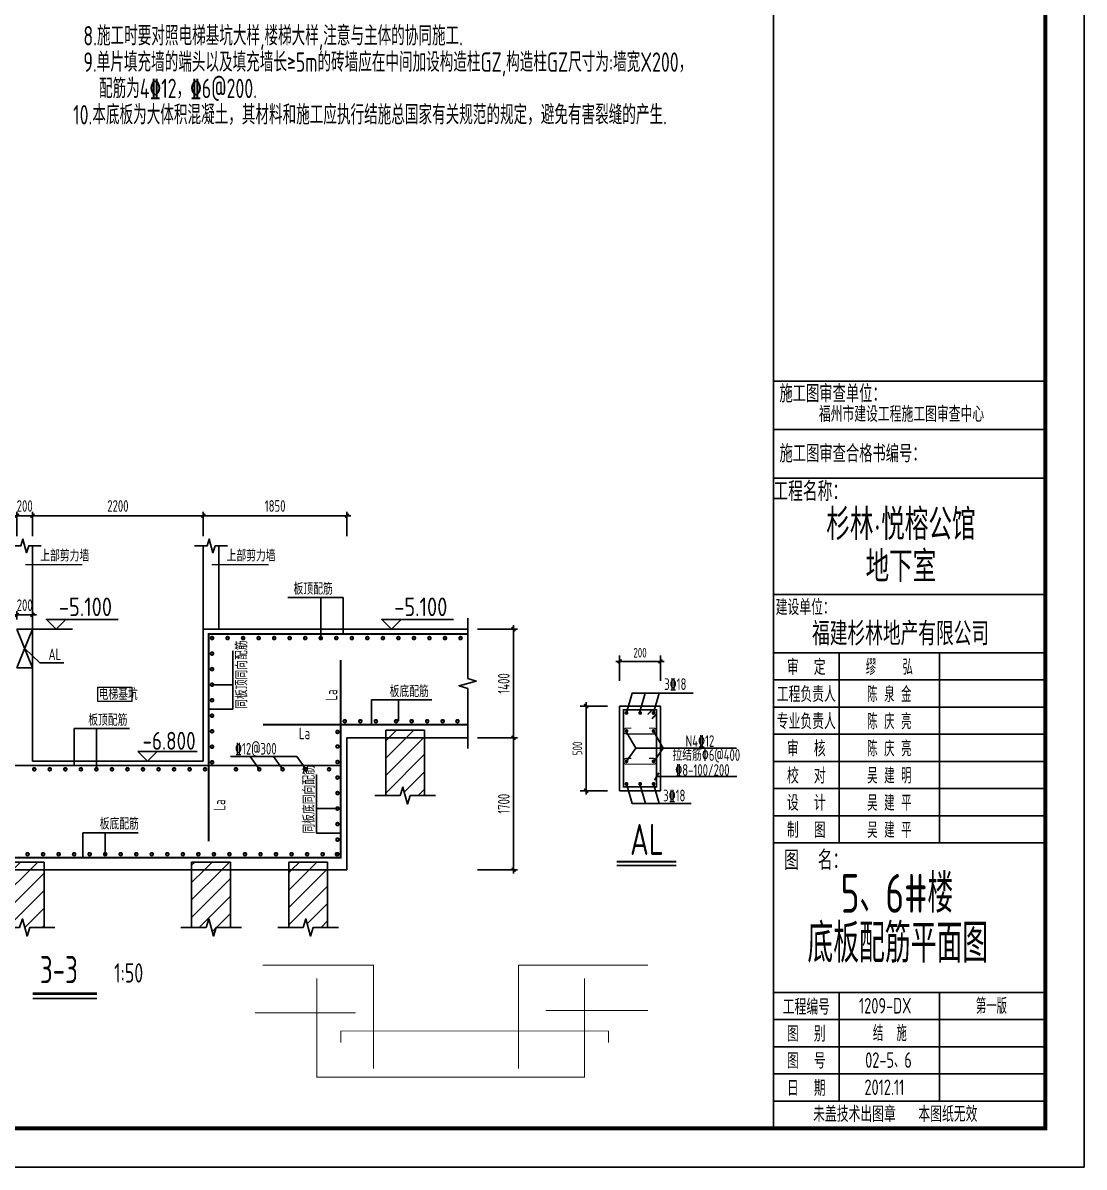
# Model space of a CAD drawing. Extents: x 627893 to 789462, y -407363 to 145317.
# Drawn here: x 714673 to 742006, y -172301 to -142818 of the extents above; entities that cross this region are included whole.
import ezdxf
from ezdxf.enums import TextEntityAlignment as Align

# ---------------------------------------------------------------- set-up
doc = ezdxf.new("R2010")
doc.units = 0
doc.header["$LTSCALE"] = 100
doc.layers.get('0').update_dxf_attribs({"linetype": 'CONTINUOUS'})
doc.layers.get('Defpoints').update_dxf_attribs({"linetype": 'CONTINUOUS'})
for name, color, linetype in [('1', 3, 'CONTINUOUS'), ('1508', 2, 'CONTINUOUS'), ('DIM', 3, 'CONTINUOUS'), ('HATCH', 254, 'CONTINUOUS'), ('PUB_TITLE', 4, 'CONTINUOUS'), ('TEXT', 2, 'CONTINUOUS'), ('THIN', 7, 'CONTINUOUS'), ('tk', 7, 'CONTINUOUS'), ('基础梁', 7, 'CONTINUOUS'), ('梁', 4, 'CONTINUOUS')]:
    doc.layers.add(name, color=color, linetype=linetype)
doc.layers.add('REIN', color=6, linetype='CONTINUOUS', lineweight=18)
doc.styles.add('HZTXT2', font='tssdeng.shx', dxfattribs={"width": 0.7, "bigfont": 'tssdchn.shx'})
doc.styles.get("Standard").update_dxf_attribs({"font": 'tssdeng.shx', "width": 0.7, "bigfont": 'tssdchn.shx'})
doc.styles.add('TSSD_Dimension', font='Tssdeng.shx', dxfattribs={"width": 0.7, "bigfont": 'tssdchn.shx'})
doc.styles.add('TSSD_Label', font='Tssdeng.shx', dxfattribs={"width": 0.7, "bigfont": 'hztxt.shx'})
doc.styles.add('tssd_rein', font='tssdeng.shx', dxfattribs={"width": 0.7, "bigfont": 'hztxt.shx'})
doc.dimstyles.new('TSSD_100_100', dxfattribs={"dimtxt": 300, "dimasz": 100, "dimexe": 100, "dimexo": 250, "dimgap": 100, "dimtad": 1, "dimdec": 0, "dimzin": 0, "dimdsep": 46, "dimtxsty": 'TSSD_Dimension', "dimblk": 'ARCHTICK', "dimcen": 0, "dimdle": 100, "dimclrt": 7, "dimadec": 0, "dimazin": 0, "dimtfac": 1, "dimtdec": 0, "dimtix": 1, "dimtmove": 2, "dimatfit": 3, "dimfxl": 1, "dimtolj": 1, "dimtzin": 0, "dimarcsym": 0})
doc.dimstyles.new('TSSD_50_100', dxfattribs={"dimtxt": 300, "dimasz": 100, "dimexe": 100, "dimexo": 250, "dimgap": 100, "dimtad": 1, "dimdec": 0, "dimlfac": 0.5, "dimzin": 0, "dimdsep": 46, "dimtxsty": 'TSSD_Dimension', "dimblk": 'ARCHTICK', "dimcen": 0, "dimdle": 100, "dimclrt": 7, "dimadec": 0, "dimazin": 0, "dimtfac": 1, "dimtdec": 0, "dimtix": 1, "dimtmove": 2, "dimatfit": 3, "dimfxl": 1, "dimtolj": 1, "dimtzin": 0, "dimarcsym": 0})
pattern_1 = [(45, (-313928.98, 58419.5), (-224.5064, 224.5064), [])]

# ---------------------------------------------------------------- blocks, each defined once
blk = doc.blocks.new('2012122016320528')
at = {"layer": 'HATCH'}
h = blk.add_hatch(dxfattribs=at)
h.set_pattern_fill('ANSI31', color=256, scale=100, style=0)
h.set_pattern_definition(pattern_1)
h.paths.add_polyline_path([(280, 1708), (1280, 1708), (1280, 1907), (280, 1907)])
h = blk.add_hatch(dxfattribs=at)
h.set_pattern_fill('ANSI31', color=256, scale=100, style=0)
h.set_pattern_definition(pattern_1)
h.paths.add_polyline_path([(280, 1708), (280, 220), (650, 220), (720, 440), (840, 0), (910, 220), (1280, 220), (1280, 1708)])
at = {"layer": '1508', "color": 7}
for p, q in [((280, 1907, 0), (280, 220, 0)), ((1280, 1907, 0), (280, 1907, 0)), ((1280, 220, 0), (1280, 1907, 0))]:
    blk.add_line(p, q, dxfattribs=at)
blk.add_lwpolyline([(0, 220), (650, 220), (720, 440), (840, 0), (910, 220), (1560, 220)], dxfattribs=at)
blk = doc.blocks.new('_ArchTick')
at = {"color": 0, "linetype": 'ByBlock', "const_width": 0.4}
blk.add_lwpolyline([(-0.5, -0.5), (0.5, 0.5)], dxfattribs=at)
blk = doc.blocks.new('*D524')
at = {"layer": 'Defpoints', "color": 0}
for p in [(714920, -158072), (714520, -158439), (714920, -158439)]:
    blk.add_point(p, dxfattribs=at)
at = {"layer": 'DIM', "color": 0, "lineweight": -2}
for p, q in [((714520, -158189), (714520, -157972)), ((714920, -158189), (714920, -157972)), ((714520, -158072), (714420, -158072)), ((714520, -158072), (714920, -158072)), ((714920, -158072), (715020, -158072))]:
    blk.add_line(p, q, dxfattribs=at)
at = {"layer": 'DIM', "color": 0, "lineweight": -2, "xscale": 100, "yscale": 100, "zscale": 100}
blk.add_blockref('_ArchTick', (714520, -158072), dxfattribs=at)
at = {"layer": 'DIM', "color": 0, "lineweight": -2, "xscale": 100, "yscale": 100, "zscale": 100, "rotation": 180}
blk.add_blockref('_ArchTick', (714920, -158072), dxfattribs=at)
at = {"layer": 'DIM', "color": 7, "insert": (714720, -157822), "char_height": 300, "attachment_point": 5, "style": 'TSSD_Dimension'}
blk.add_mtext('\\A1;200', dxfattribs=at)
blk = doc.blocks.new('*D525')
at = {"layer": 'Defpoints', "color": 0}
for p in [(731093, -159271), (730043, -159871), (731093, -159871)]:
    blk.add_point(p, dxfattribs=at)
at = {"layer": '梁', "color": 0, "lineweight": -2}
for p, q in [((730043, -159771), (730043, -159121)), ((731093, -159771), (731093, -159121)), ((729943, -159271), (731193, -159271))]:
    blk.add_line(p, q, dxfattribs=at)
at = {"layer": '梁', "color": 0, "lineweight": -2, "xscale": 100, "yscale": 100, "zscale": 100, "rotation": 180}
blk.add_blockref('_ArchTick', (730043, -159271), dxfattribs=at)
at = {"layer": '梁', "color": 0, "lineweight": -2, "xscale": 100, "yscale": 100, "zscale": 100}
blk.add_blockref('_ArchTick', (731093, -159271), dxfattribs=at)
at = {"layer": '梁', "color": 7, "insert": (730568, -159046), "char_height": 250, "attachment_point": 5, "style": 'TSSD_Dimension'}
blk.add_mtext('\\A1;200', dxfattribs=at)
blk = doc.blocks.new('*D526')
at = {"layer": 'Defpoints', "color": 0}
for p in [(729179, -160421), (729831, -160421), (729831, -162603)]:
    blk.add_point(p, dxfattribs=at)
at = {"layer": '梁', "color": 0, "lineweight": -2}
for p, q in [((729179, -162703), (729179, -160321)), ((729731, -160421), (729029, -160421)), ((729731, -162603), (729029, -162603))]:
    blk.add_line(p, q, dxfattribs=at)
at = {"layer": '梁', "color": 0, "lineweight": -2, "xscale": 100, "yscale": 100, "zscale": 100}
for p, rotation in [((729179, -160421), 90), ((729179, -162603), 270)]:
    blk.add_blockref('_ArchTick', p, dxfattribs=dict(at, rotation=rotation))
at = {"layer": '梁', "color": 7, "insert": (728954, -161512), "char_height": 250, "attachment_point": 5, "rotation": 90, "style": 'TSSD_Dimension'}
blk.add_mtext('\\A1;500', dxfattribs=at)
blk = doc.blocks.new('*D529')
at = {"layer": 'Defpoints', "color": 0}
for p in [(714920, -155516), (714520, -156297), (714920, -156297)]:
    blk.add_point(p, dxfattribs=at)
at = {"layer": 'DIM', "color": 0, "lineweight": -2}
for p, q in [((714520, -155516), (714420, -155516)), ((714520, -156047), (714520, -155416)), ((714520, -155516), (714920, -155516)), ((714920, -156047), (714920, -155416)), ((714920, -155516), (715020, -155516))]:
    blk.add_line(p, q, dxfattribs=at)
at = {"layer": 'DIM', "color": 0, "lineweight": -2, "xscale": 100, "yscale": 100, "zscale": 100}
blk.add_blockref('_ArchTick', (714520, -155516), dxfattribs=at)
at = {"layer": 'DIM', "color": 0, "lineweight": -2, "xscale": 100, "yscale": 100, "zscale": 100, "rotation": 180}
blk.add_blockref('_ArchTick', (714920, -155516), dxfattribs=at)
at = {"layer": 'DIM', "color": 7, "insert": (714720, -155266), "char_height": 300, "attachment_point": 5, "style": 'TSSD_Dimension'}
blk.add_mtext('\\A1;200', dxfattribs=at)
blk = doc.blocks.new('*D530')
at = {"layer": 'Defpoints', "color": 0}
for p in [(719320, -155516), (714920, -156297), (719320, -156297)]:
    blk.add_point(p, dxfattribs=at)
at = {"layer": 'DIM', "color": 0, "lineweight": -2}
for p, q in [((714820, -155516), (719420, -155516)), ((714920, -156047), (714920, -155416)), ((719320, -156047), (719320, -155416))]:
    blk.add_line(p, q, dxfattribs=at)
at = {"layer": 'DIM', "color": 0, "lineweight": -2, "xscale": 100, "yscale": 100, "zscale": 100, "rotation": 180}
blk.add_blockref('_ArchTick', (714920, -155516), dxfattribs=at)
at = {"layer": 'DIM', "color": 0, "lineweight": -2, "xscale": 100, "yscale": 100, "zscale": 100}
blk.add_blockref('_ArchTick', (719320, -155516), dxfattribs=at)
at = {"layer": 'DIM', "color": 7, "insert": (717120, -155266), "char_height": 300, "attachment_point": 5, "style": 'TSSD_Dimension'}
blk.add_mtext('\\A1;2200', dxfattribs=at)
blk = doc.blocks.new('*D531')
at = {"layer": 'Defpoints', "color": 0}
for p in [(723020, -155516), (719320, -156297), (723020, -156297)]:
    blk.add_point(p, dxfattribs=at)
at = {"layer": 'DIM', "color": 0, "lineweight": -2}
for p, q in [((719220, -155516), (723120, -155516)), ((719320, -156047), (719320, -155416)), ((723020, -156047), (723020, -155416))]:
    blk.add_line(p, q, dxfattribs=at)
at = {"layer": 'DIM', "color": 0, "lineweight": -2, "xscale": 100, "yscale": 100, "zscale": 100, "rotation": 180}
blk.add_blockref('_ArchTick', (719320, -155516), dxfattribs=at)
at = {"layer": 'DIM', "color": 0, "lineweight": -2, "xscale": 100, "yscale": 100, "zscale": 100}
blk.add_blockref('_ArchTick', (723020, -155516), dxfattribs=at)
at = {"layer": 'DIM', "color": 7, "insert": (721170, -155266), "char_height": 300, "attachment_point": 5, "style": 'TSSD_Dimension'}
blk.add_mtext('\\A1;1850', dxfattribs=at)
blk = doc.blocks.new('*D535')
at = {"layer": 'Defpoints', "color": 0}
for p in [(726129, -158439), (726129, -161239), (727310, -161239)]:
    blk.add_point(p, dxfattribs=at)
at = {"layer": 'DIM', "color": 0, "lineweight": -2}
for p, q in [((726379, -158439), (727410, -158439)), ((727310, -158339), (727310, -161339)), ((726379, -161239), (727410, -161239))]:
    blk.add_line(p, q, dxfattribs=at)
at = {"layer": 'DIM', "color": 0, "lineweight": -2, "xscale": 100, "yscale": 100, "zscale": 100}
for p, rotation in [((727310, -158439), 90), ((727310, -161239), 270)]:
    blk.add_blockref('_ArchTick', p, dxfattribs=dict(at, rotation=rotation))
at = {"layer": 'DIM', "color": 7, "insert": (727060, -159839), "char_height": 300, "attachment_point": 5, "rotation": 90, "style": 'TSSD_Dimension'}
blk.add_mtext('\\A1;1400', dxfattribs=at)
blk = doc.blocks.new('*D536')
at = {"layer": 'Defpoints', "color": 0}
for p in [(726129, -161239), (726129, -164639), (727310, -164639)]:
    blk.add_point(p, dxfattribs=at)
at = {"layer": 'DIM', "color": 0, "lineweight": -2}
for p, q in [((726379, -161239), (727410, -161239)), ((727310, -161139), (727310, -164739)), ((726379, -164639), (727410, -164639))]:
    blk.add_line(p, q, dxfattribs=at)
at = {"layer": 'DIM', "color": 0, "lineweight": -2, "xscale": 100, "yscale": 100, "zscale": 100}
for p, rotation in [((727310, -161239), 90), ((727310, -164639), 270)]:
    blk.add_blockref('_ArchTick', p, dxfattribs=dict(at, rotation=rotation))
at = {"layer": 'DIM', "color": 7, "insert": (727060, -162939), "char_height": 300, "attachment_point": 5, "rotation": 90, "style": 'TSSD_Dimension'}
blk.add_mtext('\\A1;1700', dxfattribs=at)

msp = doc.modelspace()

# ---------------------------------------------------------------- linework, layer by layer
msp.add_line((714928.5, -167954.3, 0), (716578.4, -167954.3, 0))
at = {"const_width": 65, "elevation": 0}
msp.add_lwpolyline([(714928.5, -167834.3), (716578.4, -167834.3)], dxfattribs=at)
at = {"layer": '1', "const_width": 70, "elevation": 0}
for points in [[(719520.2, -158670.3, 1), (719570.2, -158670.3, 1)], [(719920.2, -158670.3, 1), (719970.2, -158670.3, 1)], [(720320.2, -158670.3, 1), (720370.2, -158670.3, 1)], [(720720.2, -158670.3, 1), (720770.2, -158670.3, 1)], [(721120.2, -158670.3, 1), (721170.2, -158670.3, 1)], [(721520.2, -158670.3, 1), (721570.2, -158670.3, 1)], [(721920.2, -158670.3, 1), (721970.2, -158670.3, 1)], [(722320.2, -158670.3, 1), (722370.2, -158670.3, 1)], [(722720.2, -158670.3, 1), (722770.2, -158670.3, 1)], [(723120.2, -158670.3, 1), (723170.2, -158670.3, 1)], [(723520.2, -158670.3, 1), (723570.2, -158670.3, 1)], [(723920.2, -158670.3, 1), (723970.2, -158670.3, 1)], [(724320.2, -158670.3, 1), (724370.2, -158670.3, 1)], [(724720.2, -158670.3, 1), (724770.2, -158670.3, 1)], [(725120.2, -158670.3, 1), (725170.2, -158670.3, 1)], [(725520.2, -158670.3, 1), (725570.2, -158670.3, 1)], [(725920.2, -158670.3, 1), (725970.2, -158670.3, 1)], [(719520.2, -159070.3, 1), (719570.2, -159070.3, 1)], [(719520.2, -159470.3, 1), (719570.2, -159470.3, 1)], [(719520.2, -159870.3, 1), (719570.2, -159870.3, 1)], [(719520.2, -160270.3, 1), (719570.2, -160270.3, 1)], [(719520.2, -160670.3, 1), (719570.2, -160670.3, 1)], [(722963.9, -160786.8, -1), (722963.9, -160836.8, -1)], [(723363.9, -160786.8, -1), (723363.9, -160836.8, -1)], [(723763.9, -160786.8, -1), (723763.9, -160836.8, -1)], [(724285.8, -160786.8, -1), (724285.8, -160836.8, -1)], [(724685.8, -160786.8, -1), (724685.8, -160836.8, -1)], [(725085.8, -160786.8, -1), (725085.8, -160836.8, -1)], [(725485.8, -160786.8, -1), (725485.8, -160836.8, -1)], [(725866, -160786.8, -1), (725866, -160836.8, -1)], [(719520.2, -161070.3, 1), (719570.2, -161070.3, 1)], [(722751, -161087.8, 1), (722801, -161087.8, 1)], [(719520.2, -161470.3, 1), (719570.2, -161470.3, 1)], [(722751, -161463.3, 1), (722801, -161463.3, 1)], [(719520.2, -161870.3, 1), (719570.2, -161870.3, 1)], [(722751, -161863.3, 1), (722801, -161863.3, 1)], [(714966.3, -162025.1, 1), (714966.3, -162075.1, 1)], [(715366.3, -162025.1, 1), (715366.3, -162075.1, 1)], [(715766.3, -162025.1, 1), (715766.3, -162075.1, 1)], [(716166.3, -162025.1, 1), (716166.3, -162075.1, 1)], [(716566.3, -162025.1, 1), (716566.3, -162075.1, 1)], [(716966.3, -162025.1, 1), (716966.3, -162075.1, 1)], [(717366.3, -162025.1, 1), (717366.3, -162075.1, 1)], [(717766.3, -162025.1, 1), (717766.3, -162075.1, 1)], [(718166.3, -162025.1, 1), (718166.3, -162075.1, 1)], [(718566.3, -162025.1, 1), (718566.3, -162075.1, 1)], [(718966.3, -162025.1, 1), (718966.3, -162075.1, 1)], [(719366.3, -162025.1, 1), (719366.3, -162075.1, 1)], [(720160.3, -162025.1, 1), (720160.3, -162075.1, 1)], [(720760.3, -162025.1, 1), (720760.3, -162075.1, 1)], [(721360.3, -162025.1, 1), (721360.3, -162075.1, 1)], [(721960.3, -162025.1, 1), (721960.3, -162075.1, 1)], [(722560.3, -162025.1, 1), (722560.3, -162075.1, 1)], [(722751, -162263.3, 1), (722801, -162263.3, 1)], [(722751, -162663.3, 1), (722801, -162663.3, 1)], [(722751, -163063.3, 1), (722801, -163063.3, 1)], [(722751, -163463.3, 1), (722801, -163463.3, 1)], [(722751, -163863.3, 1), (722801, -163863.3, 1)], [(714792.9, -164212.9, 1), (714792.9, -164262.9, 1)], [(715192.9, -164212.9, 1), (715192.9, -164262.9, 1)], [(715592.9, -164212.9, 1), (715592.9, -164262.9, 1)], [(715992.9, -164212.9, 1), (715992.9, -164262.9, 1)], [(716392.9, -164212.9, 1), (716392.9, -164262.9, 1)], [(716792.9, -164212.9, 1), (716792.9, -164262.9, 1)], [(717192.9, -164212.9, 1), (717192.9, -164262.9, 1)], [(717592.9, -164212.9, 1), (717592.9, -164262.9, 1)], [(717992.9, -164212.9, 1), (717992.9, -164262.9, 1)], [(718392.9, -164212.9, 1), (718392.9, -164262.9, 1)], [(718792.9, -164212.9, 1), (718792.9, -164262.9, 1)], [(719192.9, -164212.9, 1), (719192.9, -164262.9, 1)], [(719592.9, -164212.9, 1), (719592.9, -164262.9, 1)], [(719992.9, -164212.9, 1), (719992.9, -164262.9, 1)], [(720392.9, -164212.9, 1), (720392.9, -164262.9, 1)], [(720792.9, -164212.9, 1), (720792.9, -164262.9, 1)], [(721192.9, -164212.9, 1), (721192.9, -164262.9, 1)], [(721592.9, -164212.9, 1), (721592.9, -164262.9, 1)], [(721992.9, -164212.9, 1), (721992.9, -164262.9, 1)], [(722392.9, -164212.9, 1), (722392.9, -164262.9, 1)], [(722761.1, -164212.9, 1), (722761.1, -164262.9, 1)], [(722774.5, -164212.9, -1), (722774.5, -164262.9, -1)]]:
    msp.add_lwpolyline(points, format="xyb", close=True, dxfattribs=at)
at = {"layer": '1508', "color": 7}
for p, q in [((714920, -156297, 0), (714920, -161838.7, 0)), ((719320, -158826.5, 0), (719320, -156297, 0)), ((719720, -158438.7, 0), (719720, -156297, 0)), ((714520, -158438.7, 0), (714920, -158438.7, 0)), ((714520, -158438.7, 0), (714920, -159438.7, 0)), ((714920, -158438.7, 0), (714520, -159438.7, 0)), ((719320, -161838.7, 0), (719320, -158438.7, 0)), ((726129.1, -158438.7, 0), (719320, -158438.7, 0)), ((714520, -159438.7, 0), (714920, -159438.7, 0)), ((723019.9, -164638.7, 0), (723019.9, -161238.7, 0)), ((726129.1, -161238.7, 0), (723019.9, -161238.7, 0)), ((714920, -161838.7, 0), (719320, -161838.7, 0)), ((708920, -164638.7, 0), (723019.9, -164638.7, 0))]:
    msp.add_line(p, q, dxfattribs=at)
at = {"layer": 'PUB_TITLE'}
for p, q in [((734005.8, -152047.3), (741005.8, -152047.3)), ((734005.8, -153297.3), (741005.8, -153297.3)), ((734005.8, -154547.3), (741005.8, -154547.3)), ((734005.8, -157547.3), (741005.8, -157547.3)), ((734005.8, -159047.3), (741005.8, -159047.3)), ((735696.4, -159047.3), (735696.4, -163947.2)), ((738283.1, -159047.3), (738283.1, -163947.2)), ((734005.8, -159747.3), (741005.8, -159747.3)), ((734005.8, -160447.3), (741005.8, -160447.3)), ((734005.8, -161147.3), (741005.8, -161147.3)), ((734005.8, -161847.2), (741005.8, -161847.2)), ((734005.8, -162547.2), (741005.8, -162547.2)), ((734005.8, -163247.2), (741005.8, -163247.2)), ((734005.8, -163947.2), (741005.8, -163947.2)), ((735696.4, -164442.3), (735696.4, -164447.2)), ((734005.8, -167801.2), (741005.8, -167801.2)), ((735696.4, -167801.2), (735696.4, -170601.2)), ((738283.1, -167801.2), (738283.1, -170601.2)), ((741005.8, -167801.2), (741005.8, -170601.2)), ((734005.8, -168501.2), (741005.8, -168501.2)), ((734005.8, -169201.2), (741005.8, -169201.2)), ((734005.8, -169901.2), (741005.8, -169901.2)), ((741005.8, -170601.2), (734005.8, -170601.2))]:
    msp.add_line(p, q, dxfattribs=at)
at = {"layer": 'REIN'}
for p, q in [((716203.3, -156783.2, 0), (714741.7, -156783.2, 0)), ((721003.3, -156783.2, 0), (719541.7, -156783.2, 0))]:
    msp.add_line(p, q, dxfattribs=at)
at = {"layer": 'REIN', "elevation": 0}
for points, const_width in [([(726129.1, -158565.2), (719455.4, -158565.2), (719455.4, -163903.6)], 50), ([(709065.3, -159238.7), (709065.3, -164327.1), (714749.1, -164327.1)], 50), ([(722857.7, -159238.7), (722857.7, -164327.1), (714749.1, -164327.1)], 50), ([(720857.7, -160901.8), (726129.1, -160901.8)], 50), ([(709065.3, -161953.6), (722857.7, -161953.6)], 50), ([(720849.7, -167099.6), (723700.4, -167099.6), (723700.4, -169768.8)], 25), ([(730772.5, -167099.6), (727435.7, -167099.6), (727435.7, -169768.8)], 25), ([(722240.7, -167436.4), (722240.7, -169980.5), (725082.5, -169980.5)], 25), ([(729136.9, -167436.4), (729136.9, -169980.5), (725082.5, -169980.5)], 25), ([(720649.6, -168327.5), (723240.7, -168327.5)], 25), ([(728136.9, -168267.9), (730772.5, -168267.9)], 25), ([(722861.3, -169093.8), (722861.3, -168793.8), (729757.5, -168793.8), (729757.5, -169093.8)], 25)]:
    msp.add_lwpolyline(points, dxfattribs=dict(at, const_width=const_width))
at = {"layer": 'REIN'}
msp.add_lwpolyline([(716606.3, -159933.5), (717478.8, -159933.5), (717478.8, -160301.1), (716606.3, -160301.1)], close=True, dxfattribs=at)
at = {"layer": 'THIN'}
for p, q in [((714920, -158438.7, 0), (715951.8, -158438.7, 0)), ((731093.2, -160421.2, 0), (730043.2, -160421.2, 0)), ((730043.2, -162602.9, 0), (730043.2, -160421.2, 0)), ((731093.2, -162602.9, 0), (731093.2, -160421.2, 0)), ((717879.8, -161838.7, 0), (717629.8, -161588.7, 0)), ((719164.9, -161588.7, 0), (717629.8, -161588.7, 0)), ((718129.8, -161588.7, 0), (717879.8, -161838.7, 0)), ((730043.2, -162602.9, 0), (731093.2, -162602.9, 0))]:
    msp.add_line(p, q, dxfattribs=at)
at = {"layer": 'THIN', "elevation": 0}
for points in [[(714296, -156297), (714616, -156297), (714672, -156121), (714768, -156473), (714824, -156297), (715144, -156297)], [(719096, -156297), (719416, -156297), (719472, -156121), (719568, -156473), (719624, -156297), (719944, -156297)], [(715779.2, -158188.7), (715529.2, -158438.7), (715279.2, -158188.7), (717129.2, -158188.7)], [(724416.4, -158188.7), (724166.4, -158438.7), (723916.4, -158188.7), (725766.4, -158188.7)], [(726129.1, -158158.7), (726129.1, -159708.7), (726349.1, -159778.7), (725909.1, -159898.7), (726129.1, -159968.7), (726129.1, -161518.7)]]:
    msp.add_lwpolyline(points, dxfattribs=at)
at = {"layer": 'tk'}
msp.add_line((734005.8, -171301.2), (734005.8, -113901.2), dxfattribs=at)
at = {"layer": 'tk', "color": 5}
msp.add_lwpolyline([(657905.8, -172301.2), (657905.8, -112901.2), (742005.8, -112901.2), (742005.8, -172301.2)], close=True, dxfattribs=at)
at = {"layer": 'tk', "const_width": 100}
msp.add_lwpolyline([(660405.8, -171301.2), (741005.8, -171301.2), (741005.8, -113901.2), (660405.8, -113901.2)], close=True, dxfattribs=at)
at = {"layer": '基础梁'}
for p, q in [((722921.6, -157620.3, 0), (721493.2, -157620.3, 0)), ((722345.2, -158670.3, 0), (722345.2, -157620.3, 0)), ((722921.6, -158586.9, 0), (722921.6, -157620.3, 0)), ((714720, -158938.7, 0), (715112.8, -159307.4, 0)), ((720082.5, -160500.9, 0), (720082.5, -158994.3, 0)), ((715112.8, -159307.4, 0), (715725.5, -159307.4, 0)), ((719545.2, -159870.3, 0), (720082.5, -159870.3, 0)), ((723652.4, -160261.9, 0), (725202.8, -160261.9, 0)), ((723652.4, -160901.8, 0), (723652.4, -160261.9, 0)), ((724350.7, -160811.8, 0), (724350.7, -160261.9, 0)), ((719460.4, -160500.9, 0), (720082.5, -160500.9, 0)), ((715989.9, -161000.1, 0), (717418.3, -161000.1, 0)), ((715989.9, -161966.8, 0), (715989.9, -161000.1, 0)), ((716566.3, -162050.1, 0), (716566.3, -161000.1, 0)), ((720020.5, -161717), (721726.3, -161717)), ((720760.3, -162050.1, 0), (720526.3, -161717)), ((721360.3, -162050.1, 0), (721126.3, -161717)), ((721960.3, -162050.1, 0), (721726.3, -161717)), ((722238.7, -163693.9, 0), (722238.7, -162187.4, 0)), ((722776, -163063.3, 0), (722238.7, -163063.3, 0)), ((716216.5, -163688, 0), (717644.9, -163688, 0)), ((716216.5, -164327.9, 0), (716216.5, -163688, 0)), ((716792.9, -164237.9, 0), (716792.9, -163688, 0)), ((722860.9, -163693.9, 0), (722238.7, -163693.9, 0))]:
    msp.add_line(p, q, dxfattribs=at)
at = {"layer": '梁'}
for p, q in [((730555.3, -160598, 0), (730703.1, -160089, 0)), ((730916.4, -160598, 0), (731064.3, -160089, 0)), ((730457.2, -161504.7, 0), (730225.3, -161114, 0)), ((731166.5, -161504.7, 0), (730920.1, -161089.7, 0)), ((730220, -161845.1, 0), (730457.2, -161504.7, 0)), ((733052.8, -161504.7, 0), (730457.2, -161504.7, 0)), ((730929.3, -161845.1, 0), (731166.5, -161504.7, 0)), ((730943.6, -162327.2, 0), (731055.6, -162139, 0)), ((730564.7, -162426.1, 0), (730712.6, -162935, 0)), ((730916.4, -162426.1, 0), (731064.3, -162935, 0)), ((733063.4, -162238.5, 0), (730994.2, -162238.5, 0))]:
    msp.add_line(p, q, dxfattribs=at)
at = {"layer": '梁', "ltscale": 0.1}
msp.add_line((729970, -164528.5, 0), (731500.9, -164528.5, 0), dxfattribs=at)
at = {"layer": '梁', "elevation": 0}
for points in [[(730220, -160598), (730367.9, -160089), (731933.4, -160089)], [(730220, -162426.1), (730367.9, -162935), (731886.5, -162935)]]:
    msp.add_lwpolyline(points, dxfattribs=at)
for points, const_width in [([(730764, -160640.4), (730884.2, -160520.2), (730994.2, -160520.2), (730994.2, -162503.9), (730142.2, -162503.9), (730142.2, -160520.2), (730994.2, -160520.2), (730994.2, -160630.2), (730874, -160750.4)], 40), ([(729970, -164428.5), (731500.9, -164428.5)], 50)]:
    msp.add_lwpolyline(points, dxfattribs=dict(at, const_width=const_width))
at = {"layer": '梁', "const_width": 50, "elevation": 0}
for points in [[(730195, -160598, 1), (730245, -160598, 1)], [(730546.7, -160598, 1), (730596.7, -160598, 1)], [(730891.4, -160598, 1), (730941.4, -160598, 1)], [(730195, -161064.9, 1), (730245, -161064.9, 1)], [(730891.4, -161064.9, 1), (730941.4, -161064.9, 1)], [(730195, -161845.1, 1), (730245, -161845.1, 1)], [(730891.4, -161845.1, 1), (730941.4, -161845.1, 1)], [(730195, -162426.1, 1), (730245, -162426.1, 1)], [(730546.7, -162426.1, 1), (730596.7, -162426.1, 1)], [(730891.4, -162426.1, 1), (730941.4, -162426.1, 1)]]:
    msp.add_lwpolyline(points, format="xyb", close=True, dxfattribs=at)
at = {"layer": '梁', "const_width": 30, "elevation": 0}
for points in [[(730340, -160989.9), (730220, -160989.9, 1), (730220, -161139.9), (730916.4, -161139.9, 1), (730916.4, -160989.9), (730796.4, -160989.9)], [(730340, -161770.1), (730220, -161770.1, 1), (730220, -161920.1), (730916.4, -161920.1, 1), (730916.4, -161770.1), (730796.4, -161770.1)]]:
    msp.add_lwpolyline(points, format="xyb", dxfattribs=at)

# ---------------------------------------------------------------- block references
at = {"layer": '1508'}
for p in [(723740, -162947.1, 0), (713940, -166347.1, 0), (718740, -166347.1, 0), (721239.9, -166347.1, 0)]:
    msp.add_blockref('2012122016320528', p, dxfattribs=at)

# ---------------------------------------------------------------- texts
for s, height, width, p in [('福州市建设工程施工图审查中心', 400, 0.8, (735174.2, -153099.3)), ('3-3', 700, 0.7, (715112.5, -167560.6, 0)), ('1:50', 500, 0.7, (717023.6, -167547.1, 0))]:
    msp.add_text(s, height=height, dxfattribs=dict(width=width)).set_placement(p)
at = {"layer": 'PUB_TITLE', "style": 'HZTXT2', "width": 0.8}
for s, height, p in [('施工图审查单位：', 450, (735527.9, -152347.9)), ('施工图审查合格书编号：', 450, (736041.8, -153892.2)), ('日  期', 400, (734851.1, -170251.2))]:
    msp.add_text(s, height=height, dxfattribs=at).set_placement(p, align=Align.MIDDLE)
at = {"layer": 'PUB_TITLE', "width": 0.8}
for s, height, p in [('工程名称：', 500, (734952.6, -154864.4)), ('杉林·悦榕公馆', 800, (737288.4, -155697.3)), ('地下室', 800, (737288.4, -156781.4)), ('建设单位：', 400, (734823.2, -157855.9)), ('福建杉林地产有限公司', 600, (737279.7, -158529.3)), ('审  定', 400, (734851.1, -159397.3)), ('工程负责人', 400, (734851.1, -160097.3)), ('专业负责人', 400, (734851.1, -160797.3)), ('审  核', 400, (734851.1, -161497.3)), ('校  对', 400, (734851.1, -162197.2)), ('设  计', 400, (734851.1, -162897.2)), ('制  图', 400, (734851.1, -163597.2)), ('图  名：', 500, (735094, -164367.4)), ('工程编号', 400, (734851.1, -168151.2)), ('图  别', 400, (734851.1, -168851.2)), ('图  号', 400, (734851.1, -169551.2)), ('未盖技术出图章   本图纸无效', 400, (737142.4, -170912.1))]:
    msp.add_text(s, height=height, dxfattribs=at).set_placement(p, align=Align.MIDDLE)
at = {"layer": 'PUB_TITLE', "linetype": 'ByBlock', "width": 0.7}
for s, p in [('缪    弘', (736989.7, -159397.3)), ('陈 泉 金', (736989.7, -160097.3)), ('陈 庆 亮', (736989.7, -160797.3)), ('陈 庆 亮', (736989.7, -161497.3)), ('吴 建 明', (736989.7, -162197.2)), ('吴 建 平', (736989.7, -162897.2)), ('吴 建 平', (736989.7, -163597.2))]:
    msp.add_text(s, height=400, dxfattribs=at).set_placement(p, align=Align.MIDDLE)
for s, p in [('1209-DX', (736209, -168343.5)), ('第一版', (739220.1, -168351.2)), ('结  施', (736566.4, -169051.2)), ('02-5、6', (736367.4, -169743.5)), ('2012.11', (736349, -170443.5))]:
    msp.add_text(s, height=400, dxfattribs=at).set_placement(p)
at = {"layer": 'REIN', "style": 'TSSD_Label', "width": 0.7}
for s, p in [('上部剪力墙', (715120.6, -156695.7, 0)), ('上部剪力墙', (719920.6, -156695.7, 0)), ('板顶配筋', (721644.4, -157550.3, 0)), ('AL', (715334.5, -159234.7, 0)), ('电梯基坑', (716623.9, -160263.2, 0)), ('板底配筋', (724119.8, -160191.9, 0)), ('板顶配筋', (716356.9, -160930.1, 0)), ('La', (721784.2, -161275, 0)), ('%%13212@300', (720137.2, -161671.4)), ('板底配筋', (716652.3, -163604, 0))]:
    msp.add_text(s, height=300, dxfattribs=at).set_placement(p)
for s, p in [('同板顶同向配筋', (720455, -160493.2, 0)), ('La', (722769.2, -160278.7, 0)), ('同板底同向配筋', (722188.5, -163708.4, 0)), ('La', (719886.3, -163113.4, 0))]:
    msp.add_text(s, height=300, rotation=90, dxfattribs=at).set_placement(p)
at = {"layer": 'TEXT', "color": 100, "style": 'tssd_rein', "width": 0.7}
for s, p in [('8.施工时要对照电梯基坑大样,楼梯大样,注意与主体的协同施工.', (716230.9, -143399.7)), ('9.单片填充墙的端头以及填充墙长%%1475m的砖墙应在中间加设构造柱GZ,构造柱GZ尺寸为:墙宽X200，', (716230.9, -144078.4)), ('配筋为4%%13212，%%1326@200.', (716634.7, -144757)), ('10.本底板为大体积混凝土，其材料和施工应执行结施总国家有关规范的规定，避免有害裂缝的产生.', (715967.7, -145435.7))]:
    msp.add_text(s, height=500, dxfattribs=at).set_placement(p)
at = {"layer": 'TEXT', "width": 0.7}
for s, p in [('5、6#楼', (735736.4, -166048)), ('底板配筋平面图', (734878.8, -167331.5))]:
    msp.add_text(s, height=1000, dxfattribs=at).set_placement(p, align=Align.BOTTOM_LEFT)
at = {"layer": 'THIN', "style": 'tssd_rein', "width": 0.7}
for s, height, p, p2 in [('-5.100', 479.35, (715600.4, -158104.7, 0), (716968.4, -158104.7, 0)), ('-5.100', 479.35, (724237.6, -158104.7, 0), (725605.6, -158104.7, 0)), ('-6.800', 461.92, (717754.2, -161547.3, 0), (719122.1, -161547.3, 0))]:
    msp.add_text(s, height=height, dxfattribs=at).set_placement(p, p2, align=Align.ALIGNED)
at = {"layer": '梁', "width": 0.7}
for s, height, p in [('3%%13218', 300, (731191.2, -160006.1, 0)), ('N4%%13212', 300, (731740.6, -161473.3, 0)), ('拉结筋%%1306@400', 300, (731403.4, -161832.8, 0)), ('%%1328-100/200', 300, (731476.2, -162219.2, 0)), ('3%%13218', 300, (731164, -162876.7, 0)), ('AL', 800, (730312.8, -164257.6, 0))]:
    msp.add_text(s, height=height, dxfattribs=at).set_placement(p)

# ---------------------------------------------------------------- dimensions: what is measured, and where the dimension line sits
at = {"layer": 'DIM'}
for base, p1, p2, picture, middle in [((714920, -155515.5, 0), (714520, -156297, 0), (714920, -156297, 0), '*D529', (714720, -155265.5, 0)), ((719320, -155515.5, 0), (714920, -156297, 0), (719320, -156297, 0), '*D530', (717120, -155265.5, 0)), ((723019.9, -155515.5, 0), (719320, -156297, 0), (723019.9, -156297, 0), '*D531', (721170, -155265.5, 0)), ((714920, -158072, 0), (714520, -158438.7, 0), (714920, -158438.7, 0), '*D524', (714720, -157822, 0))]:
    dim = msp.add_linear_dim(base=base, p1=p1, p2=p2, dimstyle='TSSD_50_100', dxfattribs=at)
    dim.commit()
    dim.dimension.update_dxf_attribs({"geometry": picture, "text_midpoint": middle})
for base, p1, p2, picture, middle in [((727310.1, -161238.7, 0), (726129.1, -158438.7, 0), (726129.1, -161238.7, 0), '*D535', (727060.1, -159838.7, 0)), ((727310.1, -164638.7, 0), (726129.1, -161238.7, 0), (726129.1, -164638.7, 0), '*D536', (727060.1, -162938.7, 0))]:
    dim = msp.add_linear_dim(base=base, p1=p1, p2=p2, angle=90, dimstyle='TSSD_50_100', dxfattribs=at)
    dim.commit()
    dim.dimension.update_dxf_attribs({"geometry": picture, "text_midpoint": middle})
at = {"layer": '梁'}
dim = msp.add_linear_dim(base=(731093.2, -159271, 0), p1=(730043.2, -159871, 0), p2=(731093.2, -159871, 0), text='200', dimstyle='TSSD_100_100', override={"dimtxt": 250, "dimexe": 150, "dimexo": 100, "dimblk1": 'ARCHTICK', "dimblk2": 'ARCHTICK', "dimsah": 1, "dimcen": 2.5, "dimtvp": 0}, dxfattribs=at)
dim.commit()
dim.dimension.update_dxf_attribs({"geometry": '*D525', "text_midpoint": (730568.2, -159046, 0)})
dim = msp.add_linear_dim(base=(729179.2, -160421.2, 0), p1=(729830.8, -162602.9, 0), p2=(729830.8, -160421.2, 0), angle=90, text='500', dimstyle='TSSD_100_100', override={"dimtxt": 250, "dimexe": 150, "dimexo": 100, "dimblk1": 'ARCHTICK', "dimblk2": 'ARCHTICK', "dimsah": 1, "dimcen": 2.5, "dimtvp": 0}, dxfattribs=at)
dim.commit()
dim.dimension.update_dxf_attribs({"geometry": '*D526', "text_midpoint": (728954.2, -161512, 0)})

doc.saveas('drawing.dxf')
